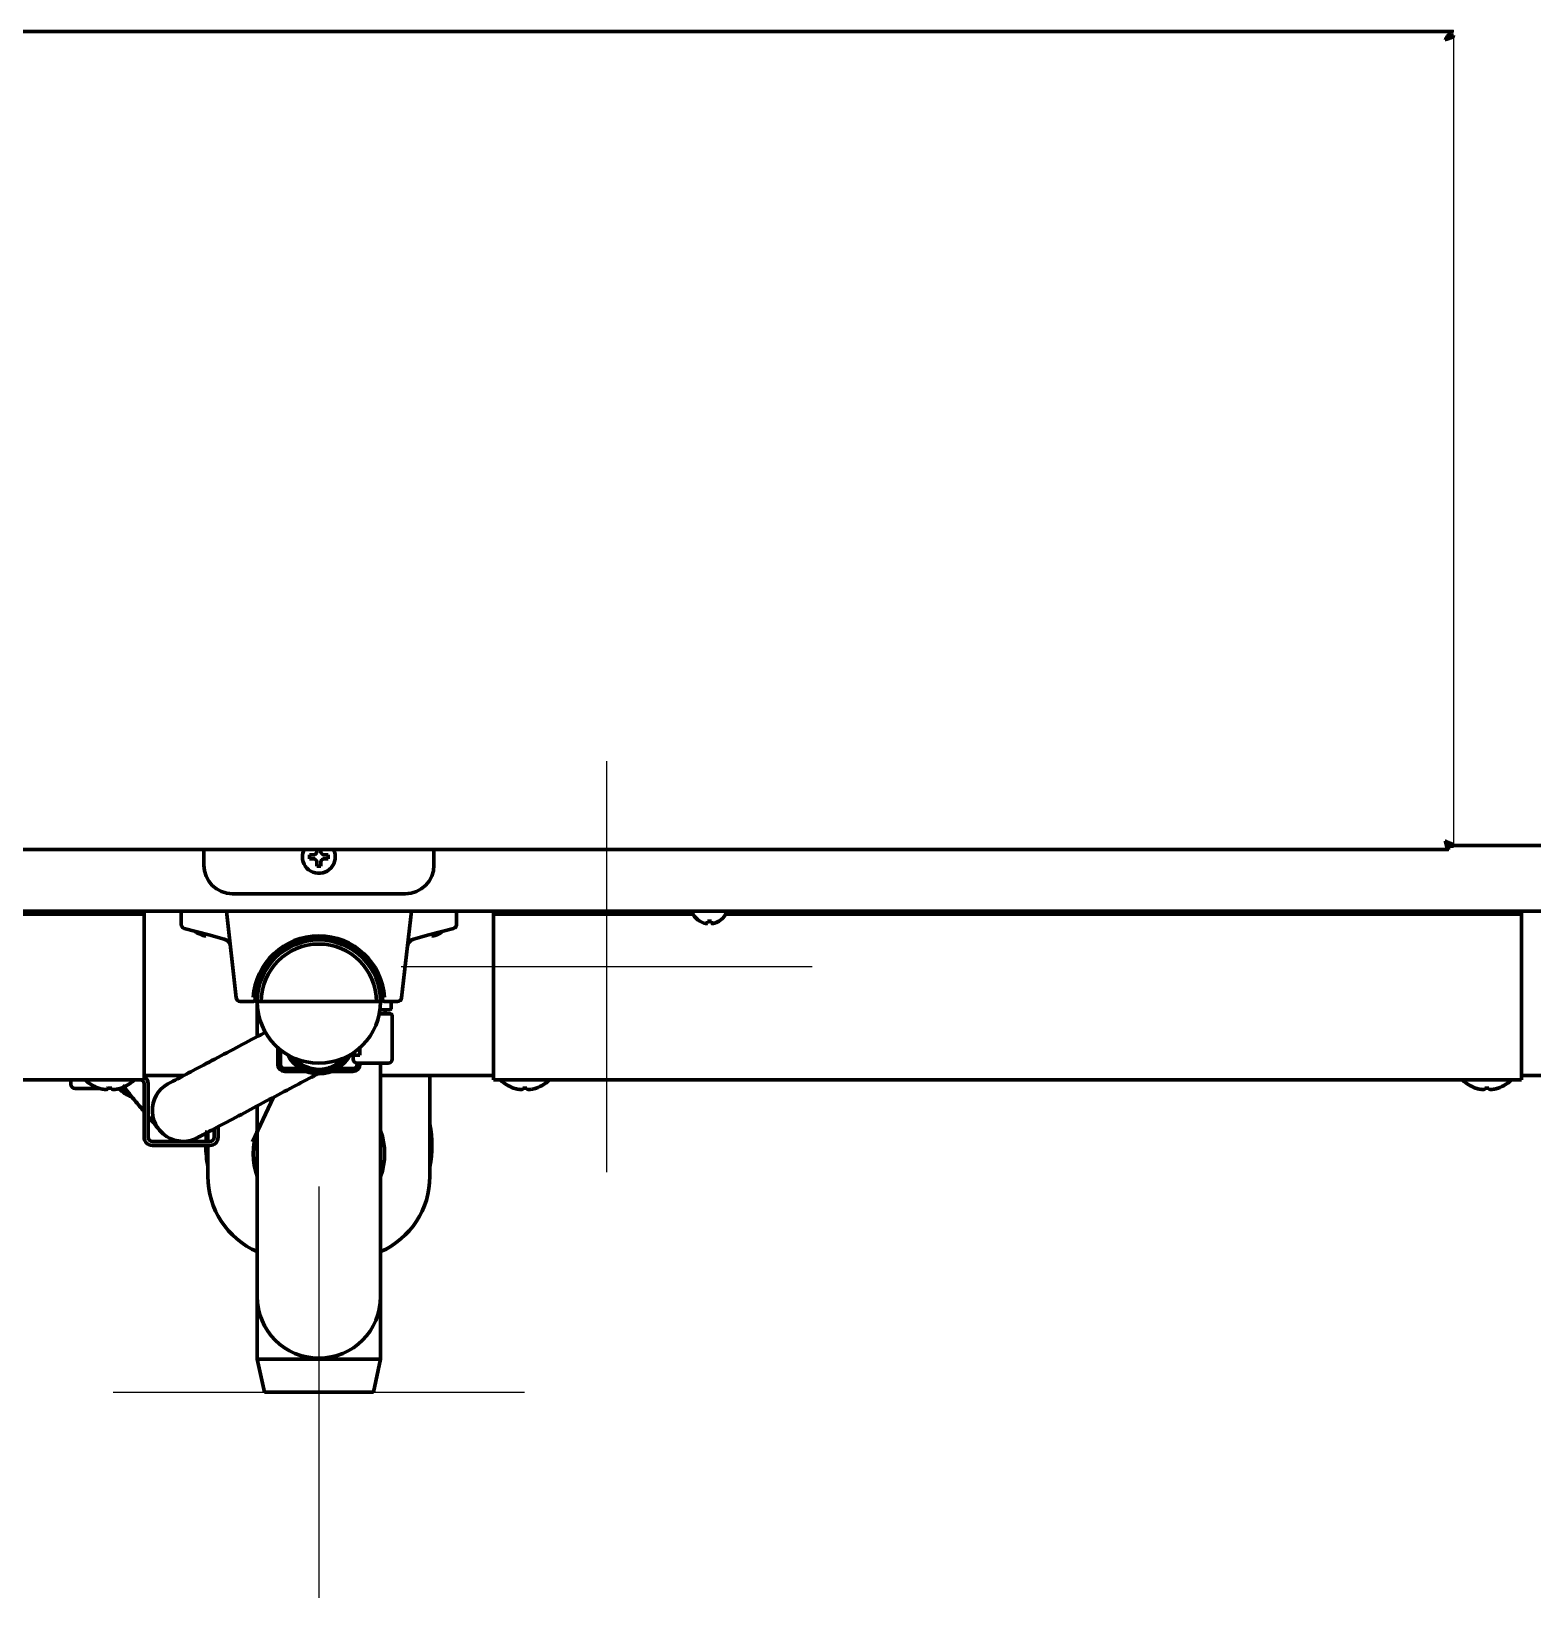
# Model space of a CAD drawing. Header units: inches. Extents: x 904 to 7172, y 213 to 5528.
# Drawn here: x 3173.2 to 3538.4, y 1869.7 to 2250.7 of the extents above; entities that cross this region are included whole.
import ezdxf

# ---------------------------------------------------------------- set-up
doc = ezdxf.new("R2010")
doc.units = ezdxf.units.IN
doc.layers.add('GEOM', color=7, linetype='Continuous')

# ---------------------------------------------------------------- blocks, each defined once
blk = doc.blocks.new('A$C0B5A562A')
at = {"color": 6}
for p, q in [((0, 50), (0, -50)), ((-50, 0), (50, 0))]:
    blk.add_line(p, q, dxfattribs=at)
blk = doc.blocks.new('A$C76516A4E')
at = {"color": 3}
for p, q in [((0, 50), (0, -50)), ((-50, 0), (50, 0))]:
    blk.add_line(p, q, dxfattribs=at)

msp = doc.modelspace()

# ---------------------------------------------------------------- linework, layer by layer
at = {"linetype": 'Continuous', "lineweight": 70}
for p, q in [((2969.12, 2250.72), (3519.12, 2250.72)), ((3518.12, 2250.82), (3518.12, 2250.72)), ((3519.12, 2249.62), (3518.81, 2249.62)), ((3519.12, 2249.63), (3519.12, 2249.74)), ((3517.92, 2051.72), (2970.32, 2051.72)), ((3215.12, 2051.72), (3215.12, 2047.92)), ((3240.82, 2049.92), (3240.82, 2050.42)), ((3240.82, 2049.42), (3240.82, 2049.92)), ((3245.42, 2050.42), (3245.42, 2049.92)), ((3245.42, 2049.92), (3245.42, 2049.42)), ((3271.12, 2047.92), (3271.12, 2051.72)), ((3517.92, 2051.72), (3517.92, 2052.72)), ((3519.12, 2052.52), (3518.12, 2052.52)), ((3519.12, 2052.72), (3519.12, 2052.52)), ((3519.12, 2052.72), (3521.12, 2052.72)), ((3687.12, 2052.72), (3521.12, 2052.72)), ((3222.12, 2040.92), (3264.12, 2040.92)), ((3610.52, 2036.72), (2875.72, 2036.72)), ((3152.1, 2036.02), (3195.52, 2036.02)), ((3195.52, 2036.12), (3195.52, 2036.72)), ((3195.52, 2036.12), (3195.52, 2036.02)), ((3198.62, 2036.02), (3195.52, 2036.02)), ((3200.62, 2036.02), (3198.62, 2036.02)), ((3200.62, 2036.72), (3200.62, 2036.02)), ((3200.62, 2036.02), (3200.62, 2035.02)), ((3200.62, 2035.02), (3200.62, 1997.42)), ((3209.62, 2036.72), (3209.62, 2033.49)), ((3223.02, 2015.61), (3220.62, 2036.72)), ((3265.62, 2036.72), (3263.22, 2015.61)), ((3276.62, 2033.49), (3276.62, 2036.72)), ((3285.62, 2036.72), (3285.62, 2036.02)), ((3285.62, 2036.02), (3285.62, 2035.02)), ((3287.62, 2036.02), (3285.62, 2036.02)), ((3285.62, 2035.02), (3285.62, 1997.42)), ((3287.62, 2036.02), (3290.72, 2036.02)), ((3290.72, 2036.12), (3290.72, 2036.72)), ((3290.72, 2036.12), (3290.72, 2036.02)), ((3290.72, 2036.02), (3334.13, 2036.02)), ((3334.12, 2036.32), (3334.12, 2036.12)), ((3342.11, 2036.02), (3530.52, 2036.02)), ((3342.12, 2036.12), (3342.12, 2036.32)), ((3530.52, 2036.12), (3530.52, 2036.72)), ((3530.52, 2036.12), (3530.52, 2036.02)), ((3533.62, 2036.02), (3530.52, 2036.02)), ((3535.62, 2036.02), (3533.62, 2036.02)), ((3535.62, 2036.72), (3535.62, 2036.02)), ((3535.62, 2036.02), (3535.62, 2035.02)), ((3535.62, 2035.02), (3535.62, 1997.42)), ((3210.36, 2032.52), (3216.36, 2030.92)), ((3213.82, 2031.24), (3213.82, 2031.28)), ((3220.12, 2029.91), (3216.36, 2030.92)), ((3269.88, 2030.92), (3266.12, 2029.91)), ((3275.88, 2032.52), (3269.88, 2030.92)), ((3272.42, 2031.28), (3272.42, 2031.24)), ((3335.82, 2034.24), (3335.82, 2034.28)), ((3340.42, 2034.28), (3340.42, 2034.24)), ((3220.73, 2029.63), (3220.8, 2029.57)), ((3220.75, 2029.61), (3220.81, 2029.57)), ((3220.81, 2029.57), (3220.78, 2029.59)), ((3226.02, 2014.72), (3224.01, 2014.72)), ((3227.13, 2014.72), (3226.02, 2014.72)), ((3228.12, 2014.72), (3228.12, 2006.21)), ((3258.12, 2014.72), (3228.12, 2014.72)), ((3243.12, 2014.72), (3243.12, 2014.72)), ((3243.12, 2014.72), (3243.12, 2014.72)), ((3260.47, 2012.72), (3257.98, 2012.72)), ((3258.11, 2015.22), (3258.66, 2015.22)), ((3260.22, 2014.72), (3259.11, 2014.72)), ((3259.22, 2011.72), (3259.22, 2012.72)), ((3262.23, 2014.72), (3260.22, 2014.72)), ((3260.72, 2012.97), (3260.72, 2014.72)), ((3257.82, 2011.72), (3260.72, 2011.72)), ((3260.97, 2000.72), (3260.97, 2011.47)), ((3233.12, 1999.42), (3233.12, 2003.54)), ((3233.82, 1999.42), (3233.82, 2002.95)), ((3251.12, 2001.72), (3251.12, 2002.03)), ((3253.12, 2001.72), (3251.12, 2001.72)), ((3251.47, 2001.72), (3251.47, 2000.72)), ((3253.12, 2003.54), (3253.12, 2001.72)), ((3200.62, 1997.42), (3200.62, 1995.72)), ((3210.25, 1996.72), (3200.62, 1996.72)), ((3234.82, 1998.42), (3238.57, 1998.42)), ((3234.82, 1997.72), (3239.96, 1997.72)), ((3239.85, 1998.42), (3241.4, 1998.42)), ((3244.84, 1998.42), (3246.39, 1998.42)), ((3246.27, 1997.72), (3251.42, 1997.72)), ((3247.66, 1998.42), (3251.42, 1998.42)), ((3252.42, 1999.42), (3252.42, 1999.72)), ((3259.97, 1999.72), (3252.47, 1999.72)), ((3253.12, 1999.42), (3253.12, 1999.72)), ((3258.12, 1970.21), (3258.12, 1999.72)), ((3285.62, 1996.72), (3258.12, 1996.72)), ((3270.12, 1972.22), (3270.12, 1996.72)), ((3285.62, 1997.42), (3285.62, 1995.72)), ((3535.62, 1997.42), (3535.62, 1995.72)), ((3571.61, 1996.72), (3535.62, 1996.72)), ((3200.62, 1995.72), (2950.62, 1995.72)), ((3182.82, 1995.72), (3182.82, 1994.58)), ((3183.82, 1993.58), (3189.84, 1993.58)), ((3186.29, 1995.72), (3186.4, 1995.57)), ((3189.49, 1993.7), (3189.49, 1993.68)), ((3191.74, 1993.68), (3191.78, 1993.7)), ((3191.74, 1993.38), (3191.74, 1993.7)), ((3192.74, 1993.7), (3192.74, 1993.38)), ((3194.99, 1993.7), (3194.99, 1993.68)), ((3198.09, 1995.57), (3198.2, 1995.72)), ((3200.62, 1994.72), (3200.62, 1981.72)), ((3201.62, 1994.72), (3201.62, 1981.72)), ((3535.62, 1995.72), (3285.62, 1995.72)), ((3287.29, 1995.72), (3287.4, 1995.57)), ((3290.49, 1993.7), (3290.49, 1993.68)), ((3292.74, 1993.38), (3292.74, 1993.7)), ((3293.74, 1993.7), (3293.74, 1993.38)), ((3295.99, 1993.7), (3295.99, 1993.68)), ((3299.09, 1995.57), (3299.2, 1995.72)), ((3521.29, 1995.72), (3521.4, 1995.57)), ((3524.49, 1993.7), (3524.49, 1993.68)), ((3526.74, 1993.38), (3526.74, 1993.7)), ((3527.74, 1993.7), (3527.74, 1993.38)), ((3529.99, 1993.7), (3529.99, 1993.68)), ((3533.09, 1995.57), (3533.2, 1995.72)), ((3226.99, 1980.62), (3232.06, 1991.5)), ((3228.12, 1989.33), (3228.12, 1970.21)), ((3216.12, 1980.72), (3216.12, 1982.97)), ((3217.62, 1981.72), (3217.62, 1983.76)), ((3218.62, 1981.72), (3218.62, 1984.29)), ((3202.62, 1980.72), (3216.62, 1980.72)), ((3202.62, 1979.72), (3216.62, 1979.72)), ((3216.12, 1972.22), (3216.12, 1979.72)), ((3227.35, 1980.45), (3228.12, 1980.1)), ((3228.12, 1942.96), (3228.12, 1970.21)), ((3258.12, 1942.96), (3258.12, 1970.21)), ((3228.12, 1942.96), (3228.12, 1927.72)), ((3258.12, 1927.72), (3258.12, 1942.96)), ((3258.12, 1927.72), (3228.12, 1927.72)), ((3228.12, 1927.72), (3229.87, 1919.72)), ((3256.37, 1919.72), (3258.12, 1927.72)), ((3256.37, 1919.72), (3229.87, 1919.72))]:
    msp.add_line(p, q, dxfattribs=at)
msp.add_line((3519.12, 2249.62), (3519.12, 2052.72))
msp.add_circle((3243.12, 2036.72), 0.0025, dxfattribs=at)
for centre, radius, start, end in [((3243.12, 2049.92), 4, 153.2531, 180), ((3243.12, 2049.92), 4, 180, 26.7413), ((3334.52, 2036.32), 0.4, 90, 180), ((3334.52, 2036.12), 0.4, 180, 210.3012), ((3338.32, 2038.34), 4.8, 210.3012, 238.6273), ((3337.92, 2038.34), 4.8, 301.3727, 329.6988), ((3341.72, 2036.32), 0.4, 0, 90), ((3341.72, 2036.12), 0.4, 329.6988, 0), ((3210.62, 2033.49), 1, 180.4681, 255), ((3216.32, 2035.34), 4.8, 227.6779, 238.6273), ((3269.92, 2035.34), 4.8, 301.3727, 312.3221), ((3275.62, 2033.49), 1, 285, 359.332), ((3219.6, 2027.98), 2, 6.4831, 75), ((3243.12, 2014.7), 16, 3.5203, 176.4797), ((3243.12, 2014.72), 15.5, 3.5203, 176.4797), ((3243.12, 2014.72), 15, 0, 180), ((3243.12, 2014.72), 14, 0, 180), ((3266.64, 2027.98), 2, 105, 173.5169), ((3224.01, 2015.72), 1, 186.4831, 270), ((3262.23, 2015.72), 1, 270, 353.5169), ((3227.13, 2015.22), 0.5, 270, 358.2092), ((3243.12, 2014.72), 15, 180, 0), ((3259.11, 2015.22), 0.5, 181.7908, 270), ((3260.47, 2012.97), 0.25, 270, 0), ((3260.72, 2011.47), 0.25, 0, 90), ((3243.12, 2005.72), 8.6, 206.9044, 333.0956), ((3243.12, 2005.72), 8, 213.75, 326.25), ((3252.47, 2000.72), 1, 180, 270), ((3259.97, 2000.72), 1, 270, 0), ((3234.82, 1999.42), 1.7, 180, 270), ((3234.82, 1999.42), 1, 180, 270), ((3251.42, 1999.42), 1.7, 270, 0), ((3251.42, 1999.42), 1, 270, 0), ((3183.82, 1994.58), 1, 180, 270), ((3192.24, 2001.67), 8.45, 226.2253, 251.0075), ((3192.24, 2001.67), 8.44, 250.9729, 259.3378), ((3192.24, 2001.67), 7.99, 266.4122, 273.5878), ((3192.24, 2001.67), 8.44, 280.6622, 289.0271), ((3200.67, 1999.58), 8.6, 224.5106, 248.895), ((3192.24, 2001.67), 8.45, 288.9925, 313.7747), ((3200.67, 1999.58), 8, 226.7831, 238.1175), ((3199.62, 1994.72), 1, 0, 90), ((3199.62, 1994.72), 2, 0, 59.9991), ((3210.12, 1988.22), 7.5, 111.6281, 300.1219), ((3293.24, 2001.67), 8.45, 226.2253, 251.0075), ((3293.24, 2001.67), 8.44, 250.9729, 259.3378), ((3293.24, 2001.67), 7.99, 266.4122, 273.5878), ((3293.24, 2001.67), 8.44, 280.6622, 289.0271), ((3293.24, 2001.67), 8.45, 288.9925, 313.7747), ((3527.24, 2001.67), 8.45, 226.2253, 251.0075), ((3527.24, 2001.67), 8.44, 250.9729, 259.3378), ((3527.24, 2001.67), 7.99, 266.4122, 273.5878), ((3527.24, 2001.67), 8.44, 280.6622, 289.0271), ((3527.24, 2001.67), 8.45, 288.9925, 313.7747), ((3202.62, 1981.72), 2, 180, 270), ((3202.62, 1981.72), 1, 180, 270), ((3243.12, 1979.72), 27.5, 172.3106, 177.9187), ((3216.62, 1981.72), 1, 270, 0), ((3216.62, 1981.72), 2, 270, 0), ((3243.12, 1977.72), 16, 159.6378, 200.3673), ((3243.12, 1977.72), 16, 339.6327, 20.3622), ((3243.12, 1979.72), 27.5, 349.0537, 10.9406), ((3243.12, 1979.72), 27.5, 180, 190.9462), ((3236.12, 1972.22), 20, 180, 246.4214), ((3250.12, 1972.22), 20, 293.5786, 0), ((3243.12, 1942.96), 15, 180, 0)]:
    msp.add_arc(centre, radius, start, end, dxfattribs=at)
for centre, major_axis, ratio, start_param, end_param in [((3222.12, 2047.92), (-4.95, -4.95), 0.999695, 5.497939, 7.068431), ((3264.12, 2047.92), (4.95, -4.95), 0.999695, 5.497939, 7.068431), ((3243.12, 2005.72), (1.92, -7.25), 1, 5.160479, 6.283185), ((3243.12, 2005.72), (1.92, -7.25), 1, 0, 0.603697), ((3191.21, 2001.67), (0, -8.32), 0.707107, 6.192956, 6.373415), ((3193.27, 2001.67), (0, 8.32), 0.707107, 3.051363, 3.231822), ((3292.21, 2001.67), (0, -8.32), 0.707107, 6.192956, 6.373415), ((3294.27, 2001.67), (0, 8.32), 0.707107, 3.051363, 3.231822), ((3526.21, 2001.67), (0, -8.32), 0.707107, 6.192956, 6.373415), ((3528.27, 2001.67), (0, 8.32), 0.707107, 3.051363, 3.231822)]:
    msp.add_ellipse(centre, major_axis=major_axis, ratio=ratio, start_param=start_param, end_param=end_param, dxfattribs=at)
for points in [[(3519.12, 2250.72), (3519.09, 2250.72), (3519.05, 2250.72), (3518.98, 2250.71), (3518.9, 2250.69), (3518.83, 2250.67), (3518.76, 2250.64), (3518.69, 2250.61), (3518.62, 2250.57), (3518.55, 2250.52), (3518.48, 2250.47), (3518.4, 2250.42), (3518.33, 2250.35), (3518.26, 2250.29), (3518.19, 2250.21), (3518.12, 2250.14), (3518.05, 2250.06), (3517.98, 2249.97), (3517.9, 2249.88), (3517.83, 2249.79), (3517.76, 2249.69), (3517.69, 2249.59), (3517.62, 2249.49), (3517.55, 2249.38), (3517.48, 2249.28), (3517.4, 2249.17), (3517.33, 2249.06), (3517.26, 2248.95), (3517.19, 2248.83), (3517.14, 2248.76), (3517.12, 2248.72)], [(3519.12, 2249.72), (3519.09, 2249.72), (3519.05, 2249.72), (3518.98, 2249.72), (3518.9, 2249.71), (3518.83, 2249.7), (3518.76, 2249.68), (3518.69, 2249.67), (3518.62, 2249.65), (3518.55, 2249.62), (3518.48, 2249.6), (3518.4, 2249.57), (3518.33, 2249.54), (3518.26, 2249.5), (3518.19, 2249.47), (3518.12, 2249.43), (3518.05, 2249.39), (3517.98, 2249.35), (3517.9, 2249.3), (3517.83, 2249.25), (3517.76, 2249.21), (3517.69, 2249.16), (3517.62, 2249.1), (3517.55, 2249.05), (3517.48, 2249), (3517.4, 2248.94), (3517.33, 2248.89), (3517.26, 2248.83), (3517.19, 2248.78), (3517.14, 2248.74), (3517.12, 2248.72)], [(3517.12, 2248.72), (3517.14, 2248.73), (3517.17, 2248.75), (3517.22, 2248.78), (3517.28, 2248.81), (3517.33, 2248.84), (3517.38, 2248.87), (3517.43, 2248.9), (3517.48, 2248.93), (3517.53, 2248.96), (3517.57, 2248.99), (3517.62, 2249.02), (3517.66, 2249.05), (3517.71, 2249.08), (3517.75, 2249.11), (3517.79, 2249.14), (3517.83, 2249.17), (3517.86, 2249.2), (3517.9, 2249.23), (3517.93, 2249.26), (3517.96, 2249.29), (3517.98, 2249.32), (3518.01, 2249.35), (3518.03, 2249.38), (3518.05, 2249.41), (3518.07, 2249.44), (3518.08, 2249.47), (3518.1, 2249.5), (3518.11, 2249.53), (3518.11, 2249.56), (3518.12, 2249.59), (3518.12, 2249.61), (3518.12, 2249.62)], [(3517.12, 2248.72), (3517.15, 2248.73), (3517.22, 2248.75), (3517.33, 2248.78), (3517.43, 2248.81), (3517.53, 2248.84), (3517.64, 2248.87), (3517.74, 2248.9), (3517.84, 2248.93), (3517.93, 2248.96), (3518.03, 2248.99), (3518.12, 2249.02), (3518.21, 2249.05), (3518.29, 2249.08), (3518.38, 2249.11), (3518.46, 2249.14), (3518.53, 2249.17), (3518.61, 2249.2), (3518.67, 2249.23), (3518.74, 2249.26), (3518.8, 2249.29), (3518.85, 2249.32), (3518.9, 2249.35), (3518.95, 2249.38), (3518.99, 2249.41), (3519.02, 2249.44), (3519.05, 2249.47), (3519.08, 2249.5), (3519.09, 2249.53), (3519.11, 2249.56), (3519.12, 2249.59), (3519.12, 2249.61), (3519.12, 2249.62)], [(3517.12, 2053.72), (3517.13, 2053.7), (3517.15, 2053.67), (3517.17, 2053.62), (3517.2, 2053.57), (3517.23, 2053.51), (3517.25, 2053.46), (3517.28, 2053.41), (3517.31, 2053.36), (3517.33, 2053.31), (3517.36, 2053.27), (3517.39, 2053.22), (3517.41, 2053.18), (3517.44, 2053.13), (3517.47, 2053.09), (3517.49, 2053.05), (3517.52, 2053.01), (3517.55, 2052.98), (3517.57, 2052.94), (3517.6, 2052.91), (3517.63, 2052.88), (3517.65, 2052.86), (3517.68, 2052.83), (3517.71, 2052.81), (3517.73, 2052.79), (3517.76, 2052.77), (3517.79, 2052.76), (3517.81, 2052.74), (3517.84, 2052.73), (3517.87, 2052.73), (3517.89, 2052.72), (3517.91, 2052.72), (3517.92, 2052.72)], [(3518.12, 2052.52), (3518.12, 2052.54), (3518.12, 2052.56), (3518.11, 2052.6), (3518.11, 2052.65), (3518.1, 2052.69), (3518.08, 2052.73), (3518.07, 2052.77), (3518.05, 2052.81), (3518.03, 2052.85), (3518, 2052.89), (3517.98, 2052.94), (3517.95, 2052.98), (3517.92, 2053.02), (3517.88, 2053.06), (3517.84, 2053.1), (3517.81, 2053.14), (3517.77, 2053.18), (3517.72, 2053.23), (3517.68, 2053.27), (3517.63, 2053.31), (3517.59, 2053.35), (3517.54, 2053.39), (3517.49, 2053.43), (3517.44, 2053.47), (3517.39, 2053.51), (3517.33, 2053.56), (3517.28, 2053.6), (3517.23, 2053.64), (3517.17, 2053.68), (3517.14, 2053.71), (3517.12, 2053.72)], [(3519.12, 2052.52), (3519.12, 2052.54), (3519.12, 2052.56), (3519.11, 2052.6), (3519.09, 2052.65), (3519.07, 2052.69), (3519.05, 2052.73), (3519.01, 2052.77), (3518.98, 2052.81), (3518.93, 2052.85), (3518.89, 2052.89), (3518.83, 2052.94), (3518.77, 2052.98), (3518.71, 2053.02), (3518.64, 2053.06), (3518.57, 2053.1), (3518.49, 2053.14), (3518.41, 2053.18), (3518.33, 2053.23), (3518.24, 2053.27), (3518.15, 2053.31), (3518.06, 2053.35), (3517.96, 2053.39), (3517.86, 2053.43), (3517.76, 2053.47), (3517.65, 2053.51), (3517.55, 2053.56), (3517.44, 2053.6), (3517.33, 2053.64), (3517.23, 2053.68), (3517.15, 2053.71), (3517.12, 2053.72)], [(3517.12, 2053.72), (3517.13, 2053.69), (3517.15, 2053.62), (3517.17, 2053.51), (3517.2, 2053.41), (3517.23, 2053.31), (3517.25, 2053.2), (3517.28, 2053.1), (3517.31, 2053), (3517.33, 2052.91), (3517.36, 2052.81), (3517.39, 2052.72), (3517.41, 2052.63), (3517.44, 2052.55), (3517.47, 2052.46), (3517.49, 2052.38), (3517.52, 2052.31), (3517.55, 2052.23), (3517.57, 2052.17), (3517.6, 2052.1), (3517.63, 2052.04), (3517.65, 2051.99), (3517.68, 2051.94), (3517.71, 2051.89), (3517.73, 2051.85), (3517.76, 2051.82), (3517.79, 2051.79), (3517.81, 2051.76), (3517.84, 2051.75), (3517.87, 2051.73), (3517.89, 2051.72), (3517.91, 2051.72), (3517.92, 2051.72)], [(3242.12, 2050.42), (3242.14, 2050.45), (3242.19, 2050.49), (3242.26, 2050.56), (3242.33, 2050.64), (3242.4, 2050.71), (3242.48, 2050.78), (3242.55, 2050.85), (3242.59, 2050.9), (3242.62, 2050.92)], [(3243.62, 2050.92), (3243.64, 2050.9), (3243.7, 2050.84), (3243.77, 2050.77), (3243.84, 2050.7), (3243.91, 2050.63), (3243.98, 2050.56), (3244.05, 2050.49), (3244.1, 2050.44), (3244.12, 2050.42)], [(3244.12, 2050.42), (3244.17, 2050.42), (3244.28, 2050.42), (3244.44, 2050.42), (3244.6, 2050.42), (3244.76, 2050.42), (3244.91, 2050.42), (3245.07, 2050.42), (3245.23, 2050.42), (3245.35, 2050.42), (3245.42, 2050.42)], [(3242.12, 2049.42), (3242.06, 2049.42), (3241.96, 2049.42), (3241.79, 2049.42), (3241.64, 2049.42), (3241.48, 2049.42), (3241.33, 2049.42), (3241.17, 2049.42), (3241.01, 2049.42), (3240.88, 2049.42), (3240.82, 2049.42)], [(3242.62, 2048.92), (3242.59, 2048.95), (3242.54, 2049), (3242.47, 2049.07), (3242.4, 2049.14), (3242.33, 2049.21), (3242.26, 2049.28), (3242.19, 2049.35), (3242.14, 2049.4), (3242.12, 2049.42)], [(3243.62, 2047.62), (3243.45, 2047.62), (3243.12, 2047.62), (3242.79, 2047.62), (3242.62, 2047.62)], [(3244.12, 2049.42), (3244.09, 2049.4), (3244.05, 2049.35), (3243.98, 2049.28), (3243.9, 2049.21), (3243.83, 2049.14), (3243.76, 2049.06), (3243.69, 2048.99), (3243.64, 2048.95), (3243.62, 2048.92)], [(3243.62, 2048.92), (3243.62, 2048.87), (3243.62, 2048.76), (3243.62, 2048.6), (3243.62, 2048.44), (3243.62, 2048.28), (3243.62, 2048.13), (3243.62, 2047.98), (3243.62, 2047.81), (3243.62, 2047.69), (3243.62, 2047.62)], [(3271.12, 2030.73), (3271.17, 2030.74), (3271.28, 2030.77), (3271.44, 2030.82), (3271.6, 2030.88), (3271.76, 2030.94), (3271.91, 2031), (3272.07, 2031.08), (3272.23, 2031.17), (3272.35, 2031.24), (3272.42, 2031.28)], [(3337.12, 2033.73), (3337.14, 2033.72), (3337.19, 2033.72), (3337.26, 2033.71), (3337.33, 2033.71), (3337.4, 2033.71), (3337.48, 2033.71), (3337.55, 2033.72), (3337.59, 2033.72), (3337.62, 2033.73)], [(3337.62, 2033.73), (3337.62, 2033.74), (3337.62, 2033.77), (3337.62, 2033.82), (3337.62, 2033.88), (3337.62, 2033.94), (3337.62, 2034), (3337.62, 2034.08), (3337.62, 2034.17), (3337.62, 2034.24), (3337.62, 2034.28)], [(3337.62, 2034.28), (3337.79, 2034.25), (3338.12, 2034.23), (3338.45, 2034.25), (3338.62, 2034.28)], [(3338.62, 2033.73), (3338.64, 2033.72), (3338.7, 2033.72), (3338.77, 2033.71), (3338.84, 2033.71), (3338.91, 2033.71), (3338.98, 2033.71), (3339.05, 2033.72), (3339.1, 2033.72), (3339.12, 2033.73)], [(3339.12, 2033.73), (3339.17, 2033.74), (3339.28, 2033.77), (3339.44, 2033.82), (3339.6, 2033.88), (3339.76, 2033.94), (3339.91, 2034), (3340.07, 2034.08), (3340.23, 2034.17), (3340.35, 2034.24), (3340.42, 2034.28)], [(3215.12, 2030.73), (3215.14, 2030.72), (3215.19, 2030.72), (3215.26, 2030.71), (3215.33, 2030.71), (3215.4, 2030.71), (3215.48, 2030.71), (3215.55, 2030.72), (3215.59, 2030.72), (3215.62, 2030.73)], [(3270.62, 2030.73), (3270.64, 2030.72), (3270.7, 2030.72), (3270.77, 2030.71), (3270.84, 2030.71), (3270.91, 2030.71), (3270.98, 2030.71), (3271.05, 2030.72), (3271.1, 2030.72), (3271.12, 2030.73)], [(3245.56, 1998.58), (3245.74, 1998.68), (3245.85, 1998.73), (3245.88, 1998.75)]]:
    msp.add_open_spline(points, degree=3, dxfattribs=at)
for points, knots in [([(3240.82, 2050.42), (3241.02, 2050.42), (3241.23, 2050.42), (3241.56, 2050.42), (3241.67, 2050.42), (3241.89, 2050.42), (3242, 2050.42), (3242.12, 2050.42)], [0, 0, 0, 0, 0.5, 0.5, 0.75, 0.75, 1, 1, 1, 1]), ([(3242.62, 2050.92), (3242.62, 2050.98), (3242.62, 2051.08), (3242.62, 2051.25), (3242.62, 2051.4), (3242.62, 2051.56), (3242.62, 2051.66), (3242.62, 2051.72), (3242.62, 2051.72)], [0, 0, 0, 0, 0.197015, 0.39403, 0.591046, 0.788061, 0.985076, 1, 1, 1, 1]), ([(3243.62, 2051.74), (3243.62, 2051.69), (3243.62, 2051.64), (3243.62, 2051.48), (3243.62, 2051.37), (3243.62, 2051.15), (3243.62, 2051.04), (3243.62, 2050.92)], [0, 0, 0, 0, 0.189134, 0.189134, 0.594567, 0.594567, 1, 1, 1, 1]), ([(3242.62, 2047.62), (3242.62, 2047.82), (3242.62, 2048.03), (3242.62, 2048.36), (3242.62, 2048.47), (3242.62, 2048.69), (3242.62, 2048.81), (3242.62, 2048.92)], [0, 0, 0, 0, 0.5, 0.5, 0.75, 0.75, 1, 1, 1, 1]), ([(3245.42, 2049.42), (3245.22, 2049.42), (3245.01, 2049.42), (3244.68, 2049.42), (3244.57, 2049.42), (3244.35, 2049.42), (3244.23, 2049.42), (3244.12, 2049.42)], [0, 0, 0, 0, 0.5, 0.5, 0.75, 0.75, 1, 1, 1, 1]), ([(3213.82, 2031.28), (3214.02, 2031.15), (3214.23, 2031.04), (3214.56, 2030.91), (3214.67, 2030.86), (3214.89, 2030.79), (3215, 2030.76), (3215.12, 2030.73)], [0, 0, 0, 0, 0.5, 0.5, 0.75, 0.75, 1, 1, 1, 1]), ([(3335.82, 2034.28), (3336.02, 2034.15), (3336.23, 2034.04), (3336.56, 2033.91), (3336.67, 2033.86), (3336.89, 2033.79), (3337, 2033.76), (3337.12, 2033.73)], [0, 0, 0, 0, 0.5, 0.5, 0.75, 0.75, 1, 1, 1, 1]), ([(3338.62, 2034.28), (3338.62, 2034.15), (3338.62, 2034.04), (3338.62, 2033.91), (3338.62, 2033.86), (3338.62, 2033.79), (3338.62, 2033.76), (3338.62, 2033.73)], [0, 0, 0, 0, 0.5, 0.5, 0.75, 0.75, 1, 1, 1, 1]), ([(3220.48, 2029.77), (3220.46, 2029.78), (3220.44, 2029.79), (3220.38, 2029.82), (3220.33, 2029.84), (3220.23, 2029.88), (3220.18, 2029.89), (3220.12, 2029.91)], [0, 0, 0, 0, 0.190611, 0.190611, 0.595306, 0.595306, 1, 1, 1, 1]), ([(3227.65, 2015.67), (3227.65, 2015.64), (3227.64, 2015.61), (3227.64, 2015.56), (3227.64, 2015.55), (3227.64, 2015.52), (3227.64, 2015.49), (3227.64, 2015.46), (3227.63, 2015.44), (3227.63, 2015.42), (3227.63, 2015.38), (3227.63, 2015.36), (3227.63, 2015.32), (3227.63, 2015.3), (3227.63, 2015.27), (3227.63, 2015.27), (3227.63, 2015.25), (3227.63, 2015.25), (3227.63, 2015.23), (3227.63, 2015.22), (3227.63, 2015.21), (3227.63, 2015.21), (3227.63, 2015.21)], [0, 0, 0, 0, 0.125713, 0.125713, 0.188569, 0.188569, 0.251425, 0.314281, 0.314281, 0.377138, 0.377138, 0.50285, 0.50285, 0.628563, 0.628563, 0.691419, 0.691419, 0.754275, 0.754275, 0.879988, 0.879988, 1, 1, 1, 1]), ([(3258.61, 2015.21), (3258.61, 2015.21), (3258.61, 2015.21), (3258.61, 2015.22), (3258.61, 2015.22), (3258.61, 2015.23), (3258.61, 2015.24), (3258.61, 2015.25), (3258.61, 2015.27), (3258.61, 2015.27), (3258.61, 2015.3), (3258.61, 2015.32), (3258.61, 2015.36), (3258.6, 2015.38), (3258.6, 2015.42), (3258.6, 2015.44), (3258.6, 2015.46), (3258.6, 2015.48), (3258.6, 2015.52), (3258.6, 2015.55), (3258.59, 2015.59), (3258.59, 2015.61), (3258.59, 2015.64), (3258.59, 2015.66), (3258.59, 2015.67)], [0, 0, 0, 0, 0.116053, 0.116053, 0.179192, 0.179192, 0.242331, 0.30547, 0.30547, 0.368609, 0.368609, 0.494887, 0.494887, 0.621166, 0.621166, 0.684305, 0.684305, 0.747444, 0.747444, 0.873722, 0.873722, 0.936861, 0.936861, 1, 1, 1, 1]), ([(3230.42, 2007.42), (3230.18, 2007.3), (3228.04, 2006.16), (3223.75, 2003.89), (3217.71, 2000.69), (3212.33, 1997.83), (3208.33, 1995.71), (3207.44, 1995.24), (3207.36, 1995.2)], [0, 0, 0, 0, 0.024933, 0.222018, 0.418183, 0.613293, 0.807107, 1, 1, 1, 1]), ([(3212.88, 1981.25), (3212.96, 1981.29), (3213.88, 1981.78), (3217.97, 1983.95), (3223.42, 1986.84), (3229.49, 1990.06), (3235.52, 1993.26), (3240.18, 1995.73), (3242.46, 1996.94), (3243.18, 1997.32)], [0, 0, 0, 0, 0.153323, 0.306339, 0.458673, 0.61031, 0.761241, 0.911359, 1, 1, 1, 1]), ([(3195.37, 1994.28), (3195.43, 1994.21), (3195.87, 1993.68), (3197.74, 1991.43), (3199.48, 1989.33), (3200.45, 1988.17), (3200.64, 1987.95)], [0, 0, 0, 0, 0.307735, 0.616468, 0.926166, 1, 1, 1, 1]), ([(3201.65, 1986.73), (3201.89, 1986.44), (3202.86, 1985.28), (3204.31, 1983.53), (3204.75, 1982.99), (3204.82, 1982.92)], [0, 0, 0, 0, 0.138332, 0.569014, 1, 1, 1, 1])]:
    msp.add_open_spline(points, degree=3, knots=knots, dxfattribs=at)

# ---------------------------------------------------------------- block references
msp.add_blockref('A$C0B5A562A', (3243.12, 1919.72))
at = {"layer": 'GEOM'}
msp.add_blockref('A$C76516A4E', (3313.12, 2023.22), dxfattribs=at)

doc.saveas('drawing.dxf')
